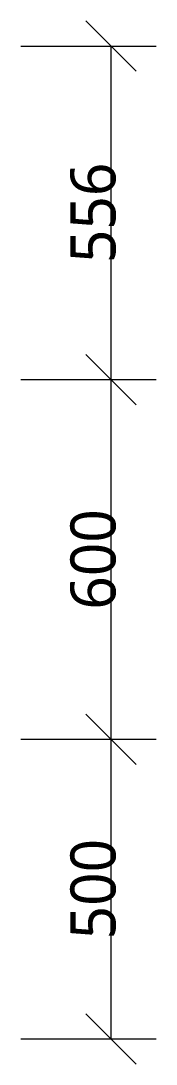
# Model space of a CAD drawing. Header units: millimetres. Extents: x -1920 to 25224, y -7963 to 28243.
# Drawn here: x 15550 to 15775, y -6542 to -4802 of the extents above; entities that cross this region are included whole.
import ezdxf
from ezdxf.enums import TextEntityAlignment as Align

# ---------------------------------------------------------------- set-up
doc = ezdxf.new("R2010")
doc.units = ezdxf.units.MM
doc.layers.add('A-DIM', color=2, linetype='CONTINUOUS', lineweight=18)
doc.styles.add('OpenSans', font='OpenSans-Regular.ttf')

msp = doc.modelspace()

# ---------------------------------------------------------------- linework, layer by layer
at = {"layer": 'A-DIM'}
for points in [[(15742, -4885.6), (15658, -4801.6)], [(15550, -4843.6), (15775, -4843.6)], [(15700, -5400), (15700, -4843.6)], [(15742, -5442), (15658, -5358)], [(15742, -5442), (15658, -5358)], [(15550, -5400), (15775, -5400)], [(15550, -5400), (15775, -5400)], [(15700, -6000), (15700, -5400)], [(15742, -6042), (15658, -5958)], [(15742, -6042), (15658, -5958)], [(15550, -6000), (15775, -6000)], [(15550, -6000), (15775, -6000)], [(15700, -6500), (15700, -6000)], [(15742, -6542), (15658, -6458)], [(15550, -6500), (15775, -6500)]]:
    msp.add_lwpolyline(points, dxfattribs=at)

# ---------------------------------------------------------------- texts
at = {"layer": 'A-DIM', "style": 'OpenSans'}
for s, p in [('556', (15730, -5121.8)), ('600', (15730, -5700)), ('500', (15730, -6250))]:
    msp.add_text(s, height=75, rotation=90, dxfattribs=at).set_placement(p, align=Align.BOTTOM_CENTER)

doc.saveas('drawing.dxf')
